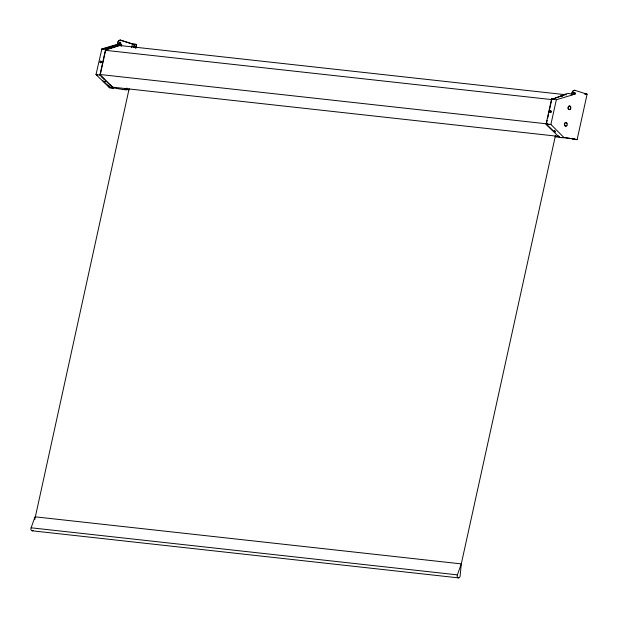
<?xml version="1.0" encoding="UTF-8"?>
<svg xmlns="http://www.w3.org/2000/svg" width="618" height="618" viewBox="0 0 618 618"><rect width="100%" height="100%" fill="white"/><g stroke="black" fill="none" stroke-linecap="round" stroke-linejoin="round"><path stroke-width="0.93" d="M101.676 49.432L101.676 48.984L117.822 44.21L121.676 44.612L105.771 49.672L100.224 74.902L113.557 88.32L109.664 87.841L96.006 74.546L101.738 49.533M34.762 519.56L129.147 88.683M113.557 88.32L99.923 75.064L105.57 49.37L121.676 44.612M131.665 47.679L132.476 43.963L136.462 44.403L135.929 48.204M126.868 88.026L126.76 89.934L122.48 89.44M135.643 48.119L136.462 44.403M551.944 98.903L551.905 98.556C556.602 99.699 568.081 89.795 572.098 95.033L556.339 99.722L550.901 124.45L546.096 123.986L551.596 98.973L555.389 99.034L556.324 99.699M547.162 120.363L546.351 124.063L548.096 124.318M547.571 118.509L548.382 114.801M548.792 112.947L551.642 99.977M555.497 135.388L461.291 563.886L460.163 575.752A2.063 1.491 -83.7 0 1 458.224 577.83A2.063 1.491 -83.7 0 1 457.39 574.864L461.291 563.886L35.025 516.818L31.132 527.803A2.063 1.491 -83.7 0 0 31.302 530.267A2.063 1.491 -83.7 0 0 33.102 530.507M572.863 139.189L577.112 139.653L587.1 94.214L574.81 90.313A3.499 2.534 -83.7 0 0 571.743 94.446L572.106 95.056L572.013 94.477A3.499 2.534 -83.7 0 1 575.08 90.344L574.81 90.313M550.901 124.45L564.072 137.667L559.661 137.567L546.242 124.527L548.112 124.372M564.242 137.42L561.677 137.474L575.142 139.004M548.969 124.442L546.242 124.527M550.592 124.442L550.066 124.566M101.676 48.984L105.57 49.37M117.822 44.21L117.497 44.844L117.412 44.287A3.499 2.534 -83.7 0 1 120.479 40.155L132.476 43.963M121.707 44.959L117.768 44.797L117.675 44.311A3.499 2.534 -83.7 0 1 120.742 40.185M105.477 49.95L119.892 45.516L566.575 94.832M102.889 49.007L117.938 44.558M111.371 46.682L113.998 45.902M555.474 97.86L559.877 96.562M561.646 96.037L564.288 95.257M111.742 46.574L110.985 46.489L112.522 46.335L111.047 46.898L112.569 46.713L111.812 46.628M553.782 99.158L551.851 99.05M584.952 93.921L586.552 94.098M136.748 44.496L132.499 44.025L120.479 40.155M584.551 93.936L587.1 94.214M105.539 50.328L551.264 99.544M100.216 74.531L546.899 123.847M99.923 75.064L96.022 74.577M558.78 136.408L112.097 87.092L109.394 84.427M113.72 88.019L109.88 87.524M124.627 89.27L129.417 89.795M555.018 136.787L559.808 137.312M31.132 527.803L457.39 574.864M32.345 530.816L458.61 577.884M551.905 98.556L554.516 99.22M563.979 137.389L577.112 139.653M110.807 87.416L122.511 89.463M546.096 123.986L548.668 124.604L546.405 124.226L553.118 130.753M119.892 45.516L121.676 46.095M104.875 81.839C101.584 81.599 107.795 81.785 104.179 81.406M558.479 135.968L559.823 137.273M107.238 84.666L109.911 87.262M96.3 74.26L97.636 75.558M102.974 80.742L106.311 83.986M107.64 85.284L109.618 87.795M101.962 77.096L103.986 79.089M133.952 47.285A0.772 0.525 -72.1 0 1 133.874 46.149A0.772 0.525 -72.1 0 1 134.739 46.087A0.772 0.525 -72.1 0 1 134.376 47.254M119.614 42.263A1.074 0.78 -83.7 0 1 120.549 43.438A1.074 0.78 -83.7 0 1 119.313 44.187A1.074 0.78 -83.7 0 1 119.421 42.379M100.618 61.437A0.772 0.525 -72.1 0 1 101.429 61.746A0.772 0.525 -72.1 0 1 100.765 62.766A0.772 0.525 -72.1 0 1 100.41 61.761M574.354 92.406A1.074 0.78 -83.7 0 1 574.701 94.106A1.074 0.78 -83.7 0 1 573.404 93.936A1.074 0.78 -83.7 0 1 574.153 92.376M570.414 108.644A1.808 1.306 -83.7 0 1 568.336 109.116A1.808 1.306 -83.7 0 1 568.684 106.273A1.808 1.306 -83.7 0 1 570.576 107.277M566.776 125.176A1.808 1.306 -83.7 0 1 564.79 125.748A1.808 1.306 -83.7 0 1 564.86 122.997A1.808 1.306 -83.7 0 1 566.822 123.376M553.991 131.194L555.327 131.935L553.991 131.194M554.222 130.761L555.559 131.51L554.307 130.738M560.773 96.099C563.168 97.289 562.202 95.388 560.773 96.099M120.587 44.048A1.074 0.78 -83.7 0 0 120.286 42.271A1.074 0.78 -83.7 0 0 119.289 43.631A1.074 0.78 -83.7 0 0 120.587 44.048M100.78 62.464A0.772 0.525 -72.1 0 0 100.819 61.182A0.772 0.525 -72.1 0 0 99.969 62.032A0.772 0.525 -72.1 0 0 100.78 62.464M134.222 47.061A0.772 0.525 -72.1 0 0 134.261 45.771A0.772 0.525 -72.1 0 0 133.411 46.62A0.772 0.525 -72.1 0 0 134.222 47.061M574.918 94.206A1.074 0.78 -83.7 0 0 574.616 92.43A1.074 0.78 -83.7 0 0 573.628 93.789A1.074 0.78 -83.7 0 0 574.918 94.206M550.97 112.244A0.772 0.525 -72.1 0 0 551.009 110.962A0.772 0.525 -72.1 0 0 550.159 111.812A0.772 0.525 -72.1 0 0 550.97 112.244M550.615 112.136A0.772 0.525 -72.1 0 0 550.653 110.846A0.772 0.525 -72.1 0 0 549.804 111.696A0.772 0.525 -72.1 0 0 550.615 112.136M570.46 109.054A1.808 1.306 -83.7 0 0 569.95 106.08A1.808 1.306 -83.7 0 0 568.29 108.359A1.808 1.306 -83.7 0 0 570.46 109.054M566.822 125.585A1.808 1.306 -83.7 0 0 566.32 122.611A1.808 1.306 -83.7 0 0 564.651 124.89A1.808 1.306 -83.7 0 0 566.822 125.585"/></g></svg>
